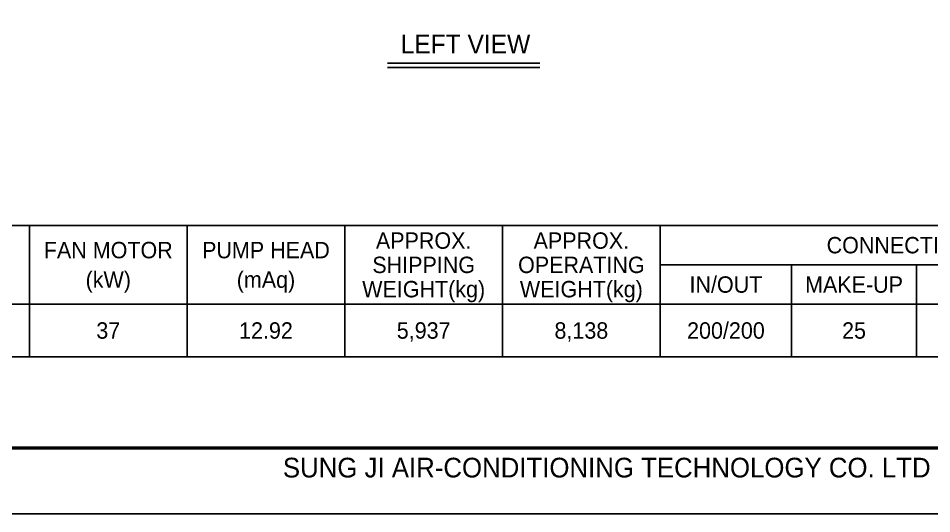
# Model space of a CAD drawing. Header units: millimetres. Extents: x -17070 to 52615, y -291348 to 41600.
# Drawn here: x 30854 to 40585, y 20805 to 26089 of the extents above; entities that cross this region are included whole.
import ezdxf
from ezdxf.enums import TextEntityAlignment as Align

# ---------------------------------------------------------------- set-up
doc = ezdxf.new("R2010")
doc.units = ezdxf.units.MM
for name, color, linetype in [('냉각탑_box', 1, 'Continuous'), ('냉각탑_form', 1, 'Continuous'), ('냉각탑_text', 3, 'Continuous')]:
    doc.layers.add(name, color=color, linetype=linetype)
doc.styles.add('돋움', font='Dotum.ttf')

msp = doc.modelspace()

# ---------------------------------------------------------------- linework, layer by layer
at = {"layer": 'Defpoints'}
msp.add_lwpolyline([(23208.1, 41599.8), (52615.3, 41599.8), (52615.3, 20804.7), (23208.1, 20804.7)], close=True, dxfattribs=at)
at = {"layer": '냉각탑_box'}
for p, q in [((34788.3, 25611.3), (36411.6, 25611.3)), ((34788.3, 25564.7), (36411.6, 25564.7)), ((30972.9, 23879.2), (30972.9, 22479.2)), ((32652.9, 23879.2), (32652.9, 22479.2)), ((34332.9, 23879.2), (34332.9, 22479.2)), ((36012.9, 23879.2), (36012.9, 22479.2)), ((37692.9, 23879.2), (37692.9, 22479.2)), ((37692.9, 23459.2), (43082.9, 23459.2)), ((39092.9, 23459.2), (39092.9, 22479.2)), ((40422.9, 23459.2), (40422.9, 22479.2)), ((28032.9, 23039.2), (43082.9, 23039.2))]:
    msp.add_line(p, q, dxfattribs=at)
msp.add_lwpolyline([(28032.9, 23879.2), (43082.9, 23879.2), (43082.9, 22479.2), (28032.9, 22479.2)], close=True, dxfattribs=at)
at = {"layer": '냉각탑_form', "const_width": 35}
msp.add_lwpolyline([(23908.3, 40899.7), (23908.3, 21504.9), (51915.1, 21504.9), (51915.1, 40899.7)], close=True, dxfattribs=at)

# ---------------------------------------------------------------- texts
at = {"layer": '냉각탑_form', "style": '돋움'}
msp.add_text('SUNG JI AIR-CONDITIONING TECHNOLOGY CO. LTD', height=210.051, dxfattribs=at).set_placement((33673, 21191.8))
at = {"layer": '냉각탑_text', "style": '돋움'}
for s, height, p in [('LEFT VIEW', 199.97, (35618.2, 25813.5)), ('APPROX.', 175, (35172.9, 23718.2)), ('APPROX.', 175, (36852.9, 23718.2)), ('CONNECTION(A)', 175, (40387.9, 23669.2)), ('FAN MOTOR', 175, (31812.9, 23616.7)), ('PUMP HEAD', 175, (33492.9, 23616.7)), ('SHIPPING', 175, (35172.9, 23459.2)), ('OPERATING', 175, (36852.9, 23459.2)), ('(kW)', 175, (31812.9, 23301.7)), ('(mAq)', 175, (33492.9, 23301.7)), ('WEIGHT(kg)', 175, (35172.9, 23200.2)), ('WEIGHT(kg)', 175, (36852.9, 23200.2)), ('IN/OUT', 175, (38392.9, 23249.2)), ('MAKE-UP', 175, (39757.9, 23249.2)), ('37', 175, (31812.9, 22759.2)), ('12.92', 175, (33492.9, 22759.2)), ('5,937', 175, (35172.9, 22759.2)), ('8,138', 175, (36852.9, 22759.2)), ('200/200', 175, (38392.9, 22759.2)), ('25', 175, (39757.9, 22759.2))]:
    msp.add_text(s, height=height, dxfattribs=at).set_placement(p, align=Align.MIDDLE_CENTER)

doc.saveas('drawing.dxf')
